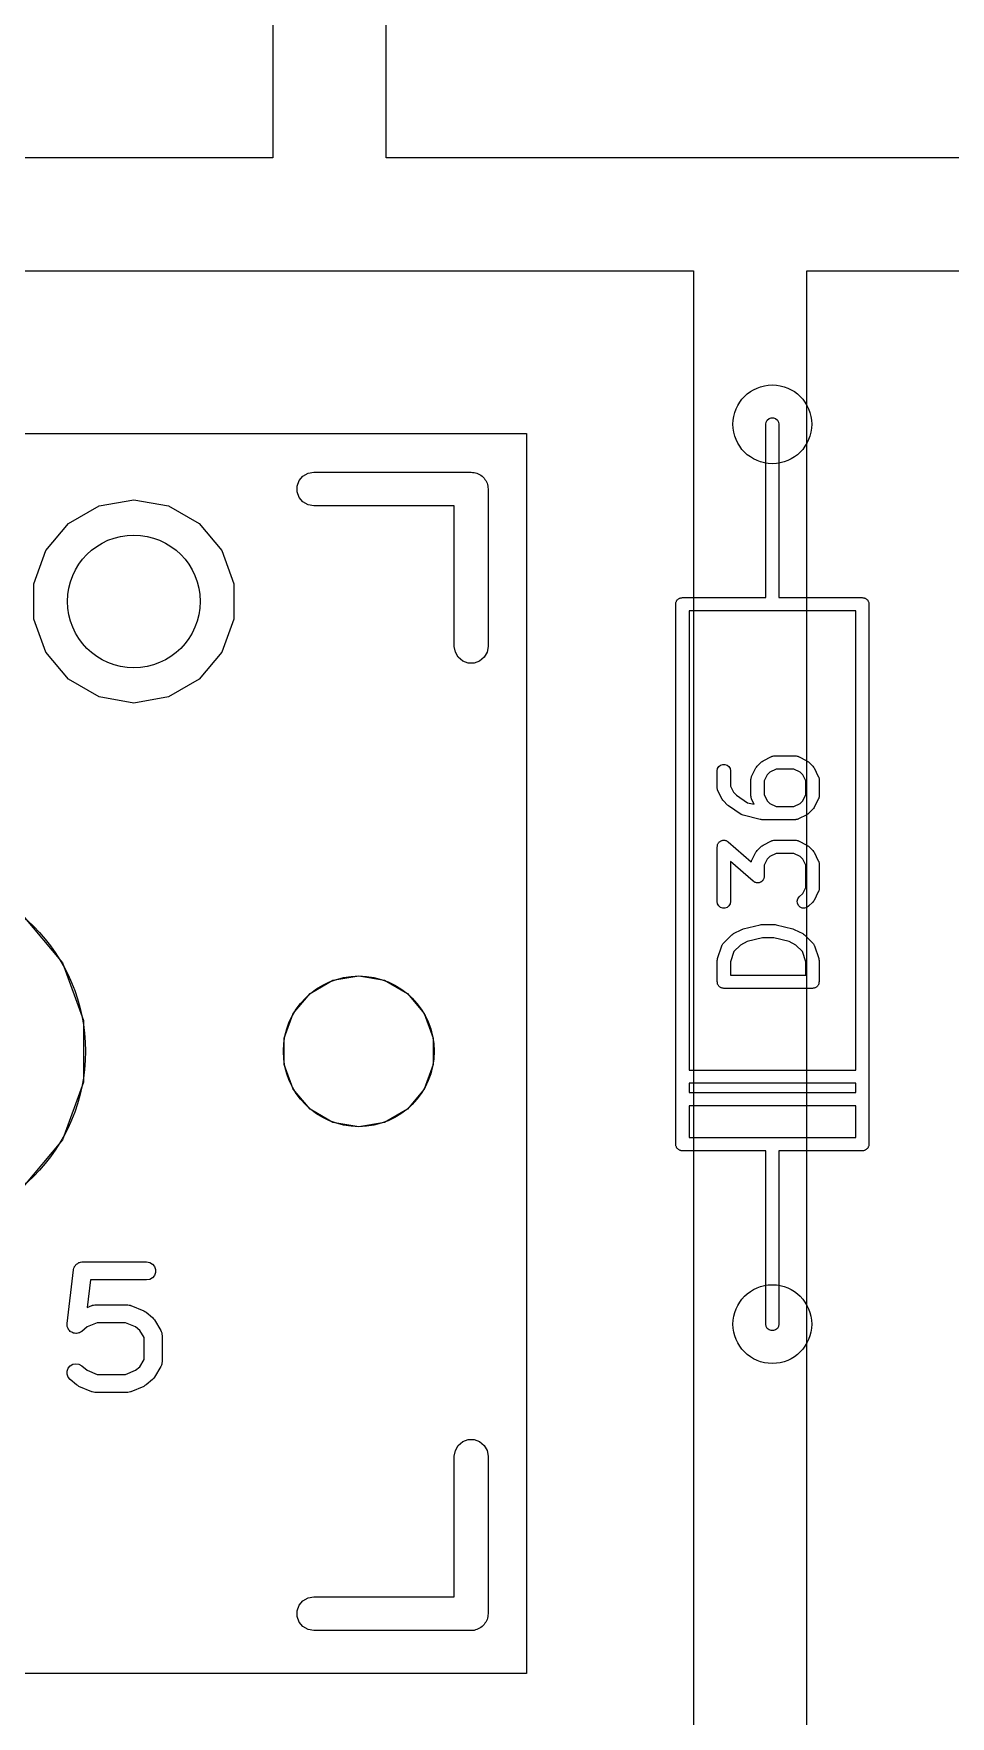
# Model space of a CAD drawing. Header units: millimetres. Extents: x 71 to 299, y 93 to 256.
# Drawn here: x 196.86 to 207.21, y 151.27 to 170.27 of the extents above; entities that cross this region are included whole.
import ezdxf

# ---------------------------------------------------------------- set-up
doc = ezdxf.new("R2010")
doc.units = ezdxf.units.MM
for name, color, linetype in [('BLACK', 7, 'Continuous'), ('PCB', 4, 'Continuous'), ('PCB_参照', 4, 'Continuous'), ('プレート', 6, 'Continuous'), ('物理キー', 7, 'Continuous')]:
    doc.layers.add(name, color=color, linetype=linetype)

# ---------------------------------------------------------------- blocks, each defined once
blk = doc.blocks.new('PCB詳細')
at = {"layer": 'BLACK'}
for p, q in [((140.925, -90.92), (140.93, -90.8943)), ((140.925, -92.19), (140.925, -90.92)), ((140.93, -90.8943), (140.943, -90.8718)), ((140.943, -90.8718), (140.963, -90.855)), ((140.963, -90.855), (140.987, -90.8461)), ((140.987, -90.8461), (141.013, -90.8461)), ((141.013, -90.8461), (141.037, -90.855)), ((141.037, -90.855), (141.057, -90.8718)), ((141.057, -90.8718), (141.07, -90.8943)), ((141.07, -90.8943), (141.075, -90.92)), ((141.075, -90.92), (141.075, -92.19)), ((135.634, -91.6169), (135.657, -91.5547)), ((135.657, -91.5547), (135.7, -91.5041)), ((135.7, -91.5041), (135.757, -91.471)), ((135.757, -91.471), (135.822, -91.4595)), ((135.822, -91.4595), (137.6, -91.4595)), ((137.6, -91.4595), (137.616, -91.4624)), ((137.616, -91.4624), (137.633, -91.4624)), ((137.633, -91.4624), (137.649, -91.4681)), ((137.649, -91.4681), (137.665, -91.471)), ((137.665, -91.471), (137.68, -91.4793)), ((137.68, -91.4793), (137.695, -91.485)), ((137.695, -91.485), (137.708, -91.4957)), ((137.708, -91.4957), (137.722, -91.5041)), ((137.722, -91.5041), (137.733, -91.5168)), ((137.733, -91.5168), (137.746, -91.5275)), ((137.746, -91.5275), (137.754, -91.542)), ((137.754, -91.542), (137.765, -91.5547)), ((137.765, -91.5547), (137.771, -91.5704)), ((137.771, -91.5704), (137.779, -91.5848)), ((135.634, -91.6831), (135.634, -91.6169)), ((135.657, -91.7452), (135.634, -91.6831)), ((135.7, -91.7959), (135.657, -91.7452)), ((137.779, -91.5848), (137.782, -91.6013)), ((137.782, -91.6013), (137.788, -91.6169)), ((137.788, -91.6169), (137.788, -91.6336)), ((137.788, -91.6336), (137.79, -91.65)), ((137.79, -91.65), (137.79, -93.428)), ((133.052, -92.0411), (133.398, -91.8418)), ((133.398, -91.8418), (133.79, -91.7726)), ((133.79, -91.7726), (134.182, -91.8418)), ((134.182, -91.8418), (134.528, -92.0411)), ((135.757, -91.829), (135.7, -91.7959)), ((135.822, -91.8405), (135.757, -91.829)), ((137.409, -91.8405), (135.822, -91.8405)), ((137.409, -93.428), (137.409, -91.8405)), ((132.796, -92.3463), (133.052, -92.0411)), ((134.528, -92.0411), (134.784, -92.3463)), ((140.925, -92.877), (140.925, -92.19)), ((141.075, -92.19), (141.075, -92.877)), ((132.66, -92.7208), (132.796, -92.3463)), ((134.784, -92.3463), (134.92, -92.7208)), ((132.66, -93.1192), (132.66, -92.7208)), ((134.92, -92.7208), (134.92, -93.1192)), ((139.919, -92.9145), (139.923, -92.9095)), ((139.923, -92.9095), (139.927, -92.9038)), ((139.927, -92.9038), (139.932, -92.8996)), ((139.932, -92.8996), (139.936, -92.8945)), ((139.936, -92.8945), (139.941, -92.8913)), ((139.941, -92.8913), (139.946, -92.887)), ((139.946, -92.887), (139.953, -92.8848)), ((139.953, -92.8848), (139.958, -92.8815)), ((139.958, -92.8815), (139.965, -92.8804)), ((139.965, -92.8804), (139.971, -92.8781)), ((139.971, -92.8781), (139.978, -92.8781)), ((139.978, -92.8781), (139.984, -92.877)), ((139.984, -92.877), (140.925, -92.877)), ((141.075, -92.877), (142.016, -92.877)), ((142.016, -92.877), (142.022, -92.8781)), ((142.022, -92.8781), (142.029, -92.8781)), ((142.029, -92.8781), (142.035, -92.8804)), ((142.035, -92.8804), (142.042, -92.8815)), ((142.042, -92.8815), (142.047, -92.8848)), ((142.047, -92.8848), (142.053, -92.887)), ((142.053, -92.887), (142.059, -92.8913)), ((142.059, -92.8913), (142.064, -92.8945)), ((142.064, -92.8945), (142.068, -92.8996)), ((142.068, -92.8996), (142.073, -92.9038)), ((142.073, -92.9038), (142.077, -92.9095)), ((142.077, -92.9095), (142.081, -92.9145)), ((139.909, -92.952), (139.91, -92.9455)), ((139.909, -99.048), (139.909, -92.952)), ((139.91, -92.939), (139.912, -92.9328)), ((139.91, -92.9455), (139.91, -92.939)), ((139.912, -92.9328), (139.914, -92.9263)), ((139.914, -92.9263), (139.917, -92.9207)), ((139.917, -92.9207), (139.919, -92.9145)), ((141, -93.027), (140.059, -93.027)), ((140.059, -93.027), (140.059, -98.211)), ((141.941, -93.027), (141, -93.027)), ((141.941, -98.211), (141.941, -93.027)), ((142.081, -92.9145), (142.083, -92.9207)), ((142.083, -92.9207), (142.086, -92.9263)), ((142.086, -92.9263), (142.088, -92.9328)), ((142.088, -92.9328), (142.09, -92.939)), ((142.09, -92.939), (142.09, -92.9455)), ((142.09, -92.9455), (142.091, -92.952)), ((142.091, -92.952), (142.091, -99.048)), ((132.796, -93.4937), (132.66, -93.1192)), ((134.92, -93.1192), (134.784, -93.4937)), ((137.421, -93.4932), (137.409, -93.428)), ((137.79, -93.428), (137.779, -93.4932)), ((133.052, -93.7989), (132.796, -93.4937)), ((134.784, -93.4937), (134.528, -93.7989)), ((137.454, -93.5505), (137.421, -93.4932)), ((137.505, -93.593), (137.454, -93.5505)), ((137.567, -93.6156), (137.505, -93.593)), ((137.633, -93.6156), (137.567, -93.6156)), ((137.695, -93.593), (137.633, -93.6156)), ((137.746, -93.5505), (137.695, -93.593)), ((137.779, -93.4932), (137.746, -93.5505)), ((133.398, -93.9982), (133.052, -93.7989)), ((134.528, -93.7989), (134.182, -93.9982)), ((133.79, -94.0674), (133.398, -93.9982)), ((134.182, -93.9982), (133.79, -94.0674)), ((140.377, -94.8333), (140.382, -94.8077)), ((140.382, -94.8077), (140.395, -94.7851)), ((140.395, -94.7851), (140.415, -94.7684)), ((140.415, -94.7684), (140.439, -94.7595)), ((140.439, -94.7595), (140.465, -94.7595)), ((140.465, -94.7595), (140.49, -94.7684)), ((140.49, -94.7684), (140.51, -94.7851)), ((140.51, -94.7851), (140.523, -94.8077)), ((140.523, -94.8077), (140.527, -94.8333)), ((140.766, -94.895), (140.814, -94.7998)), ((140.814, -94.7998), (140.821, -94.7901)), ((140.821, -94.7901), (140.828, -94.7803)), ((140.828, -94.7803), (140.876, -94.7327)), ((140.876, -94.7327), (140.885, -94.7258)), ((140.885, -94.7258), (140.895, -94.7186)), ((140.895, -94.7186), (140.99, -94.671)), ((140.99, -94.671), (140.994, -94.6698)), ((140.994, -94.6698), (140.998, -94.6676)), ((140.998, -94.6676), (141.007, -94.6661)), ((141.007, -94.6661), (141.015, -94.6636)), ((141.015, -94.6636), (141.02, -94.6638)), ((141.02, -94.6638), (141.024, -94.6631)), ((141.024, -94.6631), (141.262, -94.6631)), ((141.262, -94.6631), (141.266, -94.6638)), ((141.266, -94.6638), (141.27, -94.6636)), ((141.27, -94.6636), (141.279, -94.6661)), ((141.279, -94.6661), (141.288, -94.6676)), ((141.288, -94.6676), (141.291, -94.6698)), ((141.291, -94.6698), (141.295, -94.671)), ((141.295, -94.671), (141.391, -94.7186)), ((141.391, -94.7186), (141.4, -94.7258)), ((141.4, -94.7258), (141.41, -94.7327)), ((141.41, -94.7327), (141.458, -94.7803)), ((141.458, -94.7803), (141.465, -94.7901)), ((141.465, -94.7901), (141.472, -94.7998)), ((141.472, -94.7998), (141.519, -94.895)), ((140.377, -95.0238), (140.377, -94.8333)), ((140.527, -94.8333), (140.527, -95.0061)), ((140.758, -94.9286), (140.759, -94.9243)), ((140.758, -95.119), (140.758, -94.9286)), ((140.759, -94.92), (140.761, -94.9116)), ((140.759, -94.9243), (140.759, -94.92)), ((140.761, -94.9116), (140.763, -94.9029)), ((140.763, -94.9029), (140.765, -94.8992)), ((140.765, -94.8992), (140.766, -94.895)), ((140.943, -94.8778), (140.908, -94.9463)), ((140.908, -94.9463), (140.908, -95.1013)), ((140.973, -94.8474), (140.943, -94.8778)), ((141.042, -94.8131), (140.973, -94.8474)), ((141.244, -94.8131), (141.042, -94.8131)), ((141.313, -94.8474), (141.244, -94.8131)), ((141.343, -94.8778), (141.313, -94.8474)), ((141.377, -94.9463), (141.343, -94.8778)), ((141.377, -95.1013), (141.377, -94.9463)), ((141.519, -94.895), (141.521, -94.8992)), ((141.521, -94.8992), (141.523, -94.9029)), ((141.523, -94.9029), (141.524, -94.9116)), ((141.524, -94.9116), (141.527, -94.92)), ((141.527, -94.92), (141.527, -94.9243)), ((141.527, -94.9243), (141.527, -94.9286)), ((141.527, -94.9286), (141.527, -95.119)), ((140.378, -95.0281), (140.377, -95.0238)), ((140.378, -95.0324), (140.378, -95.0281)), ((140.38, -95.0408), (140.378, -95.0324)), ((140.382, -95.0495), (140.38, -95.0408)), ((140.384, -95.0532), (140.382, -95.0495)), ((140.385, -95.0574), (140.384, -95.0532)), ((140.433, -95.1526), (140.385, -95.0574)), ((140.44, -95.1622), (140.433, -95.1526)), ((140.447, -95.1721), (140.44, -95.1622)), ((140.495, -95.2197), (140.447, -95.1721)), ((140.527, -95.0061), (140.562, -95.0746)), ((140.562, -95.0746), (140.595, -95.1084)), ((140.595, -95.1084), (140.721, -95.1923)), ((140.759, -95.1233), (140.758, -95.119)), ((140.759, -95.1276), (140.759, -95.1233)), ((140.761, -95.136), (140.759, -95.1276)), ((140.763, -95.1447), (140.761, -95.136)), ((140.765, -95.1484), (140.763, -95.1447)), ((140.766, -95.1526), (140.765, -95.1484)), ((140.795, -95.2108), (140.766, -95.1526)), ((140.908, -95.1013), (140.943, -95.1699)), ((140.943, -95.1699), (140.973, -95.2003)), ((141.313, -95.2003), (141.343, -95.1699)), ((141.343, -95.1699), (141.377, -95.1013)), ((141.519, -95.1526), (141.472, -95.2478)), ((141.521, -95.1484), (141.519, -95.1526)), ((141.523, -95.1447), (141.521, -95.1484)), ((141.524, -95.136), (141.523, -95.1447)), ((141.527, -95.1276), (141.524, -95.136)), ((141.527, -95.119), (141.527, -95.1233)), ((141.527, -95.1233), (141.527, -95.1276)), ((140.501, -95.224), (140.495, -95.2197)), ((140.506, -95.2291), (140.501, -95.224)), ((140.649, -95.3243), (140.506, -95.2291)), ((140.661, -95.3295), (140.649, -95.3243)), ((140.672, -95.3347), (140.661, -95.3295)), ((140.863, -95.3823), (140.672, -95.3347)), ((140.721, -95.1923), (140.795, -95.2108)), ((140.973, -95.2003), (141.042, -95.2345)), ((141.042, -95.2345), (141.244, -95.2345)), ((141.244, -95.2345), (141.313, -95.2003)), ((141.291, -95.3778), (141.288, -95.38)), ((141.295, -95.3766), (141.291, -95.3778)), ((141.391, -95.329), (141.295, -95.3766)), ((141.4, -95.3218), (141.391, -95.329)), ((141.41, -95.3149), (141.4, -95.3218)), ((141.458, -95.2673), (141.41, -95.3149)), ((141.465, -95.2575), (141.458, -95.2673)), ((141.472, -95.2478), (141.465, -95.2575)), ((140.872, -95.3829), (140.863, -95.3823)), ((140.881, -95.3845), (140.872, -95.3829)), ((141.262, -95.3845), (140.881, -95.3845)), ((141.266, -95.3838), (141.262, -95.3845)), ((141.27, -95.384), (141.266, -95.3838)), ((141.279, -95.3815), (141.27, -95.384)), ((141.288, -95.38), (141.279, -95.3815)), ((140.377, -95.6905), (140.379, -95.6833)), ((140.377, -96.3095), (140.377, -95.6905)), ((140.379, -95.6759), (140.381, -95.6705)), ((140.379, -95.6833), (140.379, -95.6759)), ((140.381, -95.6705), (140.382, -95.6648)), ((140.382, -95.6648), (140.386, -95.6585)), ((140.386, -95.6585), (140.388, -95.6516)), ((140.388, -95.6516), (140.392, -95.6473)), ((140.392, -95.6473), (140.395, -95.6423)), ((140.395, -95.6423), (140.401, -95.6376)), ((140.401, -95.6376), (140.405, -95.632)), ((140.405, -95.632), (140.41, -95.6292)), ((140.41, -95.6292), (140.415, -95.6255)), ((140.415, -95.6255), (140.422, -95.623)), ((140.422, -95.623), (140.428, -95.6195)), ((140.428, -95.6195), (140.434, -95.6186)), ((140.434, -95.6186), (140.439, -95.6166)), ((140.439, -95.6166), (140.447, -95.6166)), ((140.447, -95.6166), (140.454, -95.6155)), ((140.454, -95.6155), (140.46, -95.6166)), ((140.46, -95.6166), (140.465, -95.6166)), ((140.465, -95.6166), (140.472, -95.6191)), ((140.472, -95.6191), (140.479, -95.6205)), ((140.479, -95.6205), (140.484, -95.6235)), ((140.484, -95.6235), (140.49, -95.6255)), ((140.49, -95.6255), (140.495, -95.6302)), ((140.495, -95.6302), (140.502, -95.634)), ((140.502, -95.634), (140.762, -95.8615)), ((140.766, -95.8474), (140.814, -95.7522)), ((140.814, -95.7522), (140.821, -95.7425)), ((140.821, -95.7425), (140.828, -95.7327)), ((140.828, -95.7327), (140.876, -95.6851)), ((140.876, -95.6851), (140.885, -95.6782)), ((140.885, -95.6782), (140.895, -95.671)), ((140.895, -95.671), (140.99, -95.6234)), ((140.99, -95.6234), (140.994, -95.6222)), ((140.994, -95.6222), (140.998, -95.62)), ((140.998, -95.62), (141.007, -95.6185)), ((141.007, -95.6185), (141.015, -95.616)), ((141.015, -95.616), (141.02, -95.6162)), ((141.02, -95.6162), (141.024, -95.6155)), ((141.024, -95.6155), (141.262, -95.6155)), ((141.262, -95.6155), (141.266, -95.6162)), ((141.266, -95.6162), (141.27, -95.616)), ((141.27, -95.616), (141.279, -95.6185)), ((141.279, -95.6185), (141.288, -95.62)), ((141.288, -95.62), (141.291, -95.6222)), ((141.291, -95.6222), (141.295, -95.6234)), ((141.295, -95.6234), (141.391, -95.671)), ((141.391, -95.671), (141.4, -95.6782)), ((141.4, -95.6782), (141.41, -95.6851)), ((141.41, -95.6851), (141.458, -95.7327)), ((141.458, -95.7327), (141.465, -95.7425)), ((141.465, -95.7425), (141.472, -95.7522)), ((141.472, -95.7522), (141.519, -95.8474)), ((140.784, -96.0803), (140.527, -95.8558)), ((140.527, -95.8558), (140.527, -96.3095)), ((140.762, -95.8615), (140.763, -95.8553)), ((140.763, -95.8553), (140.765, -95.8516)), ((140.765, -95.8516), (140.766, -95.8474)), ((140.943, -95.8301), (140.908, -95.8987)), ((140.908, -95.8987), (140.908, -96.0238)), ((140.973, -95.7997), (140.943, -95.8301)), ((141.042, -95.7655), (140.973, -95.7997)), ((141.244, -95.7655), (141.042, -95.7655)), ((141.313, -95.7997), (141.244, -95.7655)), ((141.343, -95.8301), (141.313, -95.7997)), ((141.377, -95.8987), (141.343, -95.8301)), ((141.377, -96.149), (141.377, -95.8987)), ((141.519, -95.8474), (141.521, -95.8516)), ((141.521, -95.8516), (141.523, -95.8553)), ((141.523, -95.8553), (141.524, -95.864)), ((141.524, -95.864), (141.527, -95.8724)), ((141.527, -95.8724), (141.527, -95.8767)), ((141.527, -95.8767), (141.527, -95.881)), ((141.527, -95.881), (141.527, -96.1667)), ((140.79, -96.084), (140.784, -96.0803)), ((140.796, -96.0888), (140.79, -96.084)), ((140.801, -96.0907), (140.796, -96.0888)), ((140.806, -96.0937), (140.801, -96.0907)), ((140.813, -96.0952), (140.806, -96.0937)), ((140.82, -96.0977), (140.813, -96.0952)), ((140.826, -96.0977), (140.82, -96.0977)), ((140.832, -96.0988), (140.826, -96.0977)), ((140.839, -96.0977), (140.832, -96.0988)), ((140.846, -96.0977), (140.839, -96.0977)), ((140.852, -96.0957), (140.846, -96.0977)), ((140.858, -96.0948), (140.852, -96.0957)), ((140.864, -96.0913), (140.858, -96.0948)), ((140.871, -96.0888), (140.864, -96.0913)), ((140.875, -96.085), (140.871, -96.0888)), ((140.88, -96.0823), (140.875, -96.085)), ((140.885, -96.0767), (140.88, -96.0823)), ((140.891, -96.072), (140.885, -96.0767)), ((140.894, -96.067), (140.891, -96.072)), ((140.897, -96.0626), (140.894, -96.067)), ((140.9, -96.0558), (140.897, -96.0626)), ((140.904, -96.0495), (140.9, -96.0558)), ((140.905, -96.0438), (140.904, -96.0495)), ((140.907, -96.0384), (140.905, -96.0438)), ((140.908, -96.0238), (140.907, -96.031)), ((140.907, -96.031), (140.907, -96.0384)), ((140.382, -96.3352), (140.377, -96.3095)), ((140.527, -96.3095), (140.523, -96.3352)), ((141.282, -96.303), (141.289, -96.2778)), ((141.285, -96.3289), (141.282, -96.303)), ((141.296, -96.3525), (141.285, -96.3289)), ((141.289, -96.2778), (141.304, -96.2565)), ((141.304, -96.2565), (141.343, -96.2175)), ((141.343, -96.2175), (141.377, -96.149)), ((141.458, -96.3149), (141.41, -96.3626)), ((141.465, -96.3051), (141.458, -96.3149)), ((141.472, -96.2954), (141.465, -96.3051)), ((141.519, -96.2002), (141.472, -96.2954)), ((141.521, -96.1961), (141.519, -96.2002)), ((141.523, -96.1923), (141.521, -96.1961)), ((141.524, -96.1837), (141.523, -96.1923)), ((141.527, -96.1752), (141.524, -96.1837)), ((141.527, -96.1667), (141.527, -96.1709)), ((141.527, -96.1709), (141.527, -96.1752)), ((132.537, -96.4667), (132.983, -96.9992)), ((140.395, -96.3577), (140.382, -96.3352)), ((140.415, -96.3745), (140.395, -96.3577)), ((140.439, -96.3834), (140.415, -96.3745)), ((140.465, -96.3834), (140.439, -96.3834)), ((140.49, -96.3745), (140.465, -96.3834)), ((140.51, -96.3577), (140.49, -96.3745)), ((140.523, -96.3352), (140.51, -96.3577)), ((141.314, -96.371), (141.296, -96.3525)), ((141.338, -96.382), (141.314, -96.371)), ((141.364, -96.3842), (141.338, -96.382)), ((141.389, -96.3775), (141.364, -96.3842)), ((141.41, -96.3626), (141.389, -96.3775)), ((140.447, -96.7803), (140.542, -96.6851)), ((140.542, -96.6851), (140.552, -96.6782)), ((140.552, -96.6782), (140.562, -96.671)), ((140.562, -96.671), (140.657, -96.6234)), ((140.657, -96.6234), (140.665, -96.6211)), ((140.665, -96.6211), (140.672, -96.6177)), ((140.672, -96.6177), (140.863, -96.5701)), ((140.863, -96.5701), (140.872, -96.5694)), ((140.872, -96.5694), (140.881, -96.5679)), ((140.881, -96.5679), (141.024, -96.5679)), ((141.024, -96.5679), (141.033, -96.5694)), ((141.033, -96.5694), (141.042, -96.5701)), ((141.042, -96.5701), (141.232, -96.6177)), ((141.232, -96.6177), (141.24, -96.6211)), ((141.24, -96.6211), (141.248, -96.6234)), ((141.248, -96.6234), (141.343, -96.671)), ((141.343, -96.671), (141.353, -96.6782)), ((141.353, -96.6782), (141.363, -96.6851)), ((141.363, -96.6851), (141.458, -96.7803)), ((140.381, -96.9525), (140.429, -96.8096)), ((140.429, -96.8096), (140.431, -96.8058)), ((140.431, -96.8058), (140.432, -96.8016)), ((140.432, -96.8016), (140.437, -96.7944)), ((140.437, -96.7944), (140.441, -96.7867)), ((140.441, -96.7867), (140.444, -96.7838)), ((140.444, -96.7838), (140.447, -96.7803)), ((140.566, -96.8738), (140.527, -96.9884)), ((140.64, -96.7997), (140.566, -96.8738)), ((140.717, -96.7612), (140.64, -96.7997)), ((140.89, -96.7179), (140.717, -96.7612)), ((141.015, -96.7179), (140.89, -96.7179)), ((141.188, -96.7612), (141.015, -96.7179)), ((141.265, -96.7997), (141.188, -96.7612)), ((141.339, -96.8738), (141.265, -96.7997)), ((141.377, -96.9884), (141.339, -96.8738)), ((141.458, -96.7803), (141.46, -96.7838)), ((141.46, -96.7838), (141.464, -96.7867)), ((141.464, -96.7867), (141.468, -96.7944)), ((141.468, -96.7944), (141.473, -96.8016)), ((141.473, -96.8016), (141.474, -96.8058)), ((141.474, -96.8058), (141.476, -96.8096)), ((141.476, -96.8096), (141.524, -96.9525)), ((132.983, -96.9992), (133.221, -97.6524)), ((140.377, -96.9762), (140.379, -96.9643)), ((140.377, -97.2143), (140.377, -96.9762)), ((140.379, -96.9643), (140.381, -96.9525)), ((140.527, -96.9884), (140.527, -97.1393)), ((141.377, -97.1393), (141.377, -96.9884)), ((141.524, -96.9525), (141.525, -96.9643)), ((141.525, -96.9643), (141.527, -96.9762)), ((141.527, -96.9762), (141.527, -97.2143)), ((135.781, -97.3457), (136.038, -97.1974)), ((136.038, -97.1974), (136.33, -97.1458)), ((136.33, -97.1458), (136.622, -97.1974)), ((136.622, -97.1974), (136.879, -97.3457)), ((140.379, -97.2207), (140.377, -97.2143)), ((140.379, -97.2273), (140.379, -97.2207)), ((140.381, -97.2335), (140.379, -97.2273)), ((140.382, -97.2399), (140.381, -97.2335)), ((140.385, -97.2456), (140.382, -97.2399)), ((140.387, -97.2518), (140.385, -97.2456)), ((140.392, -97.2568), (140.387, -97.2518)), ((140.395, -97.2625), (140.392, -97.2568)), ((140.4, -97.2667), (140.395, -97.2625)), ((140.404, -97.2717), (140.4, -97.2667)), ((140.41, -97.275), (140.404, -97.2717)), ((140.415, -97.2792), (140.41, -97.275)), ((140.421, -97.2815), (140.415, -97.2792)), ((140.527, -97.1393), (141.377, -97.1393)), ((141.49, -97.2792), (141.484, -97.2815)), ((141.495, -97.275), (141.49, -97.2792)), ((141.501, -97.2717), (141.495, -97.275)), ((141.505, -97.2667), (141.501, -97.2717)), ((141.51, -97.2625), (141.505, -97.2667)), ((141.513, -97.2568), (141.51, -97.2625)), ((141.517, -97.2518), (141.513, -97.2568)), ((141.52, -97.2456), (141.517, -97.2518)), ((141.523, -97.2399), (141.52, -97.2456)), ((141.524, -97.2335), (141.523, -97.2399)), ((141.526, -97.2273), (141.524, -97.2335)), ((141.527, -97.2143), (141.526, -97.2207)), ((141.526, -97.2207), (141.526, -97.2273)), ((135.59, -97.5729), (135.781, -97.3457)), ((136.879, -97.3457), (137.07, -97.5729)), ((140.427, -97.2848), (140.421, -97.2815)), ((140.433, -97.2859), (140.427, -97.2848)), ((140.439, -97.2881), (140.433, -97.2859)), ((140.446, -97.2881), (140.439, -97.2881)), ((140.452, -97.2893), (140.446, -97.2881)), ((141.452, -97.2893), (140.452, -97.2893)), ((141.459, -97.2881), (141.452, -97.2893)), ((141.465, -97.2881), (141.459, -97.2881)), ((141.472, -97.2859), (141.465, -97.2881)), ((141.478, -97.2848), (141.472, -97.2859)), ((141.484, -97.2815), (141.478, -97.2848)), ((133.221, -97.6524), (133.221, -98.3476)), ((135.489, -97.8517), (135.59, -97.5729)), ((137.07, -97.5729), (137.171, -97.8517)), ((135.489, -98.1483), (135.489, -97.8517)), ((137.171, -97.8517), (137.171, -98.1483)), ((135.59, -98.4271), (135.489, -98.1483)), ((137.171, -98.1483), (137.07, -98.4271)), ((140.059, -98.211), (141.941, -98.211)), ((133.221, -98.3476), (132.983, -99.0008)), ((140.059, -98.361), (140.059, -98.465)), ((141.941, -98.361), (140.059, -98.361)), ((141.941, -98.465), (141.941, -98.361)), ((135.781, -98.6543), (135.59, -98.4271)), ((137.07, -98.4271), (136.879, -98.6543)), ((140.059, -98.465), (141.941, -98.465)), ((136.038, -98.8026), (135.781, -98.6543)), ((136.879, -98.6543), (136.622, -98.8026)), ((141.941, -98.615), (140.059, -98.615)), ((140.059, -98.615), (140.059, -98.973)), ((141.941, -98.973), (141.941, -98.615)), ((136.33, -98.8541), (136.038, -98.8026)), ((136.622, -98.8026), (136.33, -98.8541)), ((140.059, -98.973), (141, -98.973)), ((141, -98.973), (141.941, -98.973)), ((132.983, -99.0008), (132.537, -99.5332)), ((139.91, -99.0545), (139.909, -99.048)), ((139.91, -99.061), (139.91, -99.0545)), ((139.912, -99.0672), (139.91, -99.061)), ((139.914, -99.0737), (139.912, -99.0672)), ((139.917, -99.0793), (139.914, -99.0737)), ((139.919, -99.0855), (139.917, -99.0793)), ((139.923, -99.0905), (139.919, -99.0855)), ((139.927, -99.0962), (139.923, -99.0905)), ((139.932, -99.1004), (139.927, -99.0962)), ((139.936, -99.1055), (139.932, -99.1004)), ((139.941, -99.1087), (139.936, -99.1055)), ((139.946, -99.113), (139.941, -99.1087)), ((139.953, -99.1152), (139.946, -99.113)), ((139.958, -99.1185), (139.953, -99.1152)), ((139.965, -99.1196), (139.958, -99.1185)), ((139.971, -99.1219), (139.965, -99.1196)), ((139.978, -99.1219), (139.971, -99.1219)), ((139.984, -99.123), (139.978, -99.1219)), ((140.925, -99.123), (139.984, -99.123)), ((140.925, -99.81), (140.925, -99.123)), ((142.016, -99.123), (141.075, -99.123)), ((141.075, -99.123), (141.075, -99.81)), ((142.022, -99.1219), (142.016, -99.123)), ((142.029, -99.1219), (142.022, -99.1219)), ((142.035, -99.1196), (142.029, -99.1219)), ((142.042, -99.1185), (142.035, -99.1196)), ((142.047, -99.1152), (142.042, -99.1185)), ((142.053, -99.113), (142.047, -99.1152)), ((142.059, -99.1087), (142.053, -99.113)), ((142.064, -99.1055), (142.059, -99.1087)), ((142.068, -99.1004), (142.064, -99.1055)), ((142.073, -99.0962), (142.068, -99.1004)), ((142.077, -99.0905), (142.073, -99.0962)), ((142.081, -99.0855), (142.077, -99.0905)), ((142.083, -99.0793), (142.081, -99.0855)), ((142.086, -99.0737), (142.083, -99.0793)), ((142.088, -99.0672), (142.086, -99.0737)), ((142.09, -99.061), (142.088, -99.0672)), ((142.091, -99.048), (142.09, -99.0545)), ((142.09, -99.0545), (142.09, -99.061)), ((140.925, -101.08), (140.925, -99.81)), ((141.075, -99.81), (141.075, -101.08)), ((133.036, -101.072), (133.109, -100.467)), ((133.109, -100.462), (133.114, -100.448)), ((133.109, -100.465), (133.109, -100.462)), ((133.109, -100.467), (133.109, -100.465)), ((133.114, -100.448), (133.119, -100.434)), ((133.119, -100.434), (133.12, -100.431)), ((133.12, -100.431), (133.121, -100.429)), ((133.121, -100.429), (133.131, -100.417)), ((133.131, -100.417), (133.14, -100.405)), ((133.14, -100.405), (133.142, -100.404)), ((133.142, -100.404), (133.144, -100.402)), ((133.144, -100.402), (133.157, -100.394)), ((133.157, -100.394), (133.169, -100.386)), ((133.169, -100.386), (133.172, -100.385)), ((133.172, -100.385), (133.175, -100.384)), ((133.175, -100.384), (133.189, -100.381)), ((133.189, -100.381), (133.204, -100.378)), ((133.204, -100.378), (133.207, -100.378)), ((133.207, -100.378), (133.209, -100.378)), ((133.209, -100.378), (133.935, -100.378)), ((133.935, -100.378), (133.97, -100.384)), ((133.97, -100.384), (134, -100.402)), ((134, -100.402), (134.023, -100.429)), ((134.023, -100.429), (134.035, -100.462)), ((134.035, -100.497), (134.023, -100.53)), ((134.035, -100.462), (134.035, -100.497)), ((133.3, -100.581), (133.262, -100.892)), ((133.935, -100.581), (133.3, -100.581)), ((133.97, -100.575), (133.935, -100.581)), ((134, -100.557), (133.97, -100.575)), ((134.023, -100.53), (134, -100.557)), ((133.262, -100.892), (133.315, -100.87)), ((133.315, -100.87), (133.318, -100.869)), ((133.318, -100.869), (133.32, -100.868)), ((133.32, -100.868), (133.335, -100.865)), ((133.335, -100.865), (133.35, -100.862)), ((133.35, -100.862), (133.352, -100.862)), ((133.352, -100.862), (133.355, -100.862)), ((133.355, -100.862), (133.717, -100.862)), ((133.717, -100.862), (133.72, -100.862)), ((133.72, -100.862), (133.722, -100.862)), ((133.722, -100.862), (133.737, -100.865)), ((133.737, -100.865), (133.752, -100.868)), ((133.752, -100.868), (133.754, -100.869)), ((133.754, -100.869), (133.757, -100.87)), ((133.757, -100.87), (133.902, -100.93)), ((133.037, -101.087), (133.036, -101.072)), ((133.375, -101.065), (133.263, -101.112)), ((133.697, -101.065), (133.375, -101.065)), ((133.809, -101.112), (133.697, -101.065)), ((133.902, -100.93), (133.914, -100.938)), ((133.914, -100.938), (133.928, -100.946)), ((133.928, -100.946), (134, -101.006)), ((134, -101.006), (134.011, -101.019)), ((134.011, -101.019), (134.022, -101.032)), ((134.022, -101.032), (134.095, -101.153)), ((133.037, -101.102), (133.037, -101.087)), ((133.038, -101.104), (133.037, -101.102)), ((133.038, -101.107), (133.038, -101.104)), ((133.044, -101.121), (133.038, -101.107)), ((133.049, -101.135), (133.044, -101.121)), ((133.051, -101.137), (133.049, -101.135)), ((133.052, -101.14), (133.051, -101.137)), ((133.062, -101.151), (133.052, -101.14)), ((133.071, -101.162), (133.062, -101.151)), ((133.074, -101.163), (133.071, -101.162)), ((133.076, -101.166), (133.074, -101.163)), ((133.089, -101.172), (133.076, -101.166)), ((133.102, -101.18), (133.089, -101.172)), ((133.105, -101.18), (133.102, -101.18)), ((133.107, -101.182), (133.105, -101.18)), ((133.122, -101.183), (133.107, -101.182)), ((133.137, -101.186), (133.122, -101.183)), ((133.139, -101.185), (133.137, -101.186)), ((133.142, -101.186), (133.139, -101.185)), ((133.157, -101.182), (133.142, -101.186)), ((133.171, -101.18), (133.157, -101.182)), ((133.174, -101.178), (133.171, -101.18)), ((133.177, -101.178), (133.174, -101.178)), ((133.189, -101.17), (133.177, -101.178)), ((133.202, -101.162), (133.189, -101.17)), ((133.263, -101.112), (133.202, -101.162)), ((133.857, -101.151), (133.809, -101.112)), ((133.906, -101.233), (133.857, -101.151)), ((133.906, -101.479), (133.906, -101.233)), ((134.095, -101.153), (134.098, -101.162)), ((134.098, -101.162), (134.103, -101.17)), ((134.103, -101.17), (134.105, -101.178)), ((134.105, -101.178), (134.107, -101.186)), ((134.107, -101.186), (134.108, -101.196)), ((134.108, -101.196), (134.109, -101.205)), ((134.109, -101.205), (134.109, -101.508)), ((140.93, -101.106), (140.925, -101.08)), ((140.943, -101.128), (140.93, -101.106)), ((140.963, -101.145), (140.943, -101.128)), ((140.987, -101.154), (140.963, -101.145)), ((141.013, -101.154), (140.987, -101.154)), ((141.037, -101.145), (141.013, -101.154)), ((141.057, -101.128), (141.037, -101.145)), ((141.07, -101.106), (141.057, -101.128)), ((141.075, -101.08), (141.07, -101.106)), ((133.037, -101.611), (133.049, -101.578)), ((133.037, -101.647), (133.037, -101.611)), ((133.049, -101.68), (133.037, -101.647)), ((133.049, -101.578), (133.071, -101.551)), ((133.071, -101.551), (133.102, -101.533)), ((133.102, -101.533), (133.137, -101.527)), ((133.137, -101.527), (133.171, -101.533)), ((133.171, -101.533), (133.202, -101.551)), ((133.202, -101.551), (133.263, -101.601)), ((133.263, -101.601), (133.375, -101.648)), ((133.375, -101.648), (133.697, -101.648)), ((133.697, -101.648), (133.809, -101.601)), ((133.809, -101.601), (133.857, -101.562)), ((133.857, -101.562), (133.906, -101.479)), ((134.095, -101.56), (134.022, -101.681)), ((134.098, -101.551), (134.095, -101.56)), ((134.103, -101.542), (134.098, -101.551)), ((134.105, -101.534), (134.103, -101.542)), ((134.107, -101.527), (134.105, -101.534)), ((134.108, -101.517), (134.107, -101.527)), ((134.109, -101.508), (134.108, -101.517)), ((133.072, -101.707), (133.049, -101.68)), ((133.144, -101.767), (133.072, -101.707)), ((133.158, -101.775), (133.144, -101.767)), ((133.17, -101.783), (133.158, -101.775)), ((133.315, -101.843), (133.17, -101.783)), ((133.902, -101.783), (133.757, -101.843)), ((133.914, -101.775), (133.902, -101.783)), ((133.928, -101.767), (133.914, -101.775)), ((134, -101.707), (133.928, -101.767)), ((134.011, -101.694), (134, -101.707)), ((134.022, -101.681), (134.011, -101.694)), ((133.318, -101.844), (133.315, -101.843)), ((133.32, -101.845), (133.318, -101.844)), ((133.335, -101.848), (133.32, -101.845)), ((133.35, -101.851), (133.335, -101.848)), ((133.352, -101.851), (133.35, -101.851)), ((133.355, -101.851), (133.352, -101.851)), ((133.717, -101.851), (133.355, -101.851)), ((133.72, -101.851), (133.717, -101.851)), ((133.722, -101.851), (133.72, -101.851)), ((133.737, -101.848), (133.722, -101.851)), ((133.752, -101.845), (133.737, -101.848)), ((133.754, -101.844), (133.752, -101.845)), ((133.757, -101.843), (133.754, -101.844)), ((137.454, -102.45), (137.505, -102.407)), ((137.505, -102.407), (137.567, -102.384)), ((137.567, -102.384), (137.633, -102.384)), ((137.633, -102.384), (137.695, -102.407)), ((137.695, -102.407), (137.746, -102.45)), ((137.409, -102.572), (137.421, -102.507)), ((137.409, -104.159), (137.409, -102.572)), ((137.421, -102.507), (137.454, -102.45)), ((137.746, -102.45), (137.779, -102.507)), ((137.779, -102.507), (137.79, -102.572)), ((137.79, -102.572), (137.79, -104.35)), ((135.634, -104.317), (135.657, -104.255)), ((135.657, -104.255), (135.7, -104.204)), ((135.7, -104.204), (135.757, -104.171)), ((135.757, -104.171), (135.822, -104.159)), ((135.822, -104.159), (137.409, -104.159)), ((135.634, -104.383), (135.634, -104.317)), ((135.657, -104.445), (135.634, -104.383)), ((135.7, -104.496), (135.657, -104.445)), ((135.757, -104.529), (135.7, -104.496)), ((137.722, -104.496), (137.708, -104.504)), ((137.733, -104.483), (137.722, -104.496)), ((137.746, -104.472), (137.733, -104.483)), ((137.754, -104.458), (137.746, -104.472)), ((137.765, -104.445), (137.754, -104.458)), ((137.771, -104.43), (137.765, -104.445)), ((137.779, -104.415), (137.771, -104.43)), ((137.782, -104.399), (137.779, -104.415)), ((137.788, -104.383), (137.782, -104.399)), ((137.79, -104.35), (137.788, -104.366)), ((137.788, -104.366), (137.788, -104.383)), ((135.822, -104.54), (135.757, -104.529)), ((137.6, -104.54), (135.822, -104.54)), ((137.616, -104.538), (137.6, -104.54)), ((137.633, -104.538), (137.616, -104.538)), ((137.649, -104.532), (137.633, -104.538)), ((137.665, -104.529), (137.649, -104.532)), ((137.68, -104.521), (137.665, -104.529)), ((137.695, -104.515), (137.68, -104.521)), ((137.708, -104.504), (137.695, -104.515))]:
    blk.add_line(p, q, dxfattribs=at)
for centre, radius in [((141, -90.92), 0.4445), ((133.79, -92.92), 0.7493), ((131.25, -98), 1.9939), ((136.33, -98), 0.8509), ((141, -101.08), 0.4445)]:
    blk.add_circle(centre, radius, dxfattribs=at)
blk = doc.blocks.new('A$C28663')
at = {"layer": 'PCB'}
blk.add_blockref('PCB詳細', (-35.075, 145.925), dxfattribs=at)

msp = doc.modelspace()

# ---------------------------------------------------------------- linework, layer by layer
at = {"layer": 'プレート'}
msp.add_lwpolyline([(188.422, 151.757), (188.422, 165.757), (202.422, 165.757), (202.422, 151.757)], close=True, dxfattribs=at)
at = {"layer": '物理キー', "color": 7}
for points in [[(181.838, 186.594), (199.56, 186.594), (199.56, 168.872), (181.838, 168.872), (181.838, 186.594)], [(200.838, 186.594), (218.56, 186.594), (218.56, 168.872), (200.838, 168.872), (200.838, 186.594)], [(186.588, 167.594), (204.31, 167.594), (204.31, 149.872), (186.588, 149.872), (186.588, 167.594)], [(205.588, 167.594), (223.31, 167.594), (223.31, 149.872), (205.588, 149.872), (205.588, 167.594)]]:
    msp.add_lwpolyline(points, close=True, dxfattribs=at)

# ---------------------------------------------------------------- block references
at = {"layer": 'PCB_参照'}
msp.add_blockref('A$C28663', (99.274, 110.857), dxfattribs=at)

doc.saveas('drawing.dxf')
